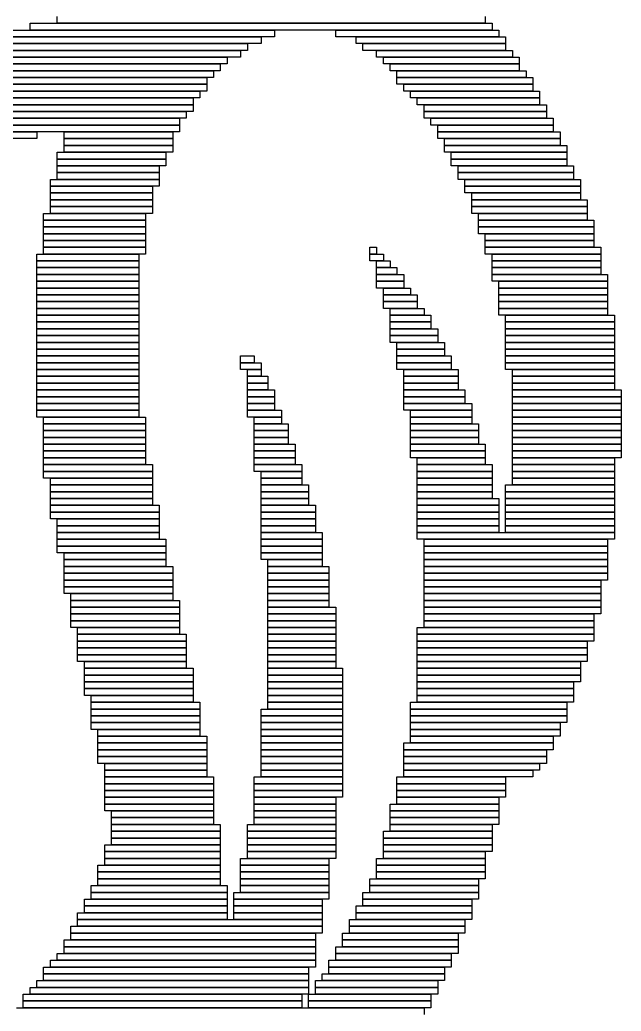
# Model space of a CAD drawing. Extents: x 92 to 1005, y 17 to 1009.
# Drawn here: x 828.5 to 917, y 132.5 to 278.5 of the extents above; entities that cross this region are included whole.
import ezdxf

# ---------------------------------------------------------------- set-up
doc = ezdxf.new("R2010")
doc.units = 0

msp = doc.modelspace()

# ---------------------------------------------------------------- linework, layer by layer
for p, q in [((834, 278), (834, 279)), ((897, 279), (897, 278)), ((830, 278), (898, 278)), ((830, 277), (830, 278)), ((897, 278), (834, 278)), ((898, 278), (898, 277)), ((795, 276), (864, 276)), ((822, 277), (866, 277)), ((866, 276), (822, 276)), ((898, 277), (830, 277)), ((864, 276), (864, 275)), ((866, 277), (866, 276)), ((875, 277), (899, 277)), ((875, 276), (875, 277)), ((899, 276), (875, 276)), ((878, 276), (900, 276)), ((878, 275), (878, 276)), ((899, 277), (899, 276)), ((900, 276), (900, 275)), ((792, 275), (862, 275)), ((864, 275), (795, 275)), ((862, 275), (862, 274)), ((900, 275), (878, 275)), ((879, 275), (900, 275)), ((879, 274), (879, 275)), ((900, 275), (900, 274)), ((790, 274), (861, 274)), ((862, 274), (792, 274)), ((861, 274), (861, 273)), ((900, 274), (879, 274)), ((881, 274), (901, 274)), ((881, 273), (881, 274)), ((901, 274), (901, 273)), ((785, 272), (858, 272)), ((787, 273), (859, 273)), ((859, 272), (787, 272)), ((861, 273), (790, 273)), ((858, 272), (858, 271)), ((859, 273), (859, 272)), ((901, 273), (881, 273)), ((882, 273), (902, 273)), ((882, 272), (882, 273)), ((902, 272), (882, 272)), ((883, 272), (902, 272)), ((883, 271), (883, 272)), ((902, 273), (902, 272)), ((902, 272), (902, 271)), ((783, 271), (857, 271)), ((858, 271), (785, 271)), ((857, 271), (857, 270)), ((902, 271), (883, 271)), ((884, 271), (903, 271)), ((884, 270), (884, 271)), ((903, 271), (903, 270)), ((779, 269), (856, 269)), ((781, 270), (856, 270)), ((856, 269), (781, 269)), ((857, 270), (783, 270)), ((856, 270), (856, 269)), ((856, 269), (856, 268)), ((903, 270), (884, 270)), ((884, 270), (904, 270)), ((884, 269), (884, 270)), ((904, 269), (884, 269)), ((885, 269), (904, 269)), ((885, 268), (885, 269)), ((904, 270), (904, 269)), ((904, 269), (904, 268)), ((777, 268), (855, 268)), ((856, 268), (779, 268)), ((855, 268), (855, 267)), ((904, 268), (885, 268)), ((886, 268), (905, 268)), ((886, 267), (886, 268)), ((905, 268), (905, 267)), ((774, 266), (854, 266)), ((776, 267), (854, 267)), ((854, 266), (776, 266)), ((855, 267), (777, 267)), ((854, 267), (854, 266)), ((854, 266), (854, 265)), ((905, 267), (886, 267)), ((887, 267), (905, 267)), ((887, 266), (887, 267)), ((905, 266), (887, 266)), ((888, 266), (906, 266)), ((888, 265), (888, 266)), ((905, 267), (905, 266)), ((906, 266), (906, 265)), ((773, 265), (853, 265)), ((854, 265), (774, 265)), ((853, 265), (853, 264)), ((906, 265), (888, 265)), ((888, 265), (906, 265)), ((888, 264), (888, 265)), ((906, 265), (906, 264)), ((770, 263), (852, 263)), ((772, 264), (852, 264)), ((852, 263), (772, 263)), ((853, 264), (773, 264)), ((852, 264), (852, 263)), ((852, 263), (852, 262)), ((906, 264), (888, 264)), ((889, 264), (907, 264)), ((889, 263), (889, 264)), ((907, 263), (889, 263)), ((890, 263), (907, 263)), ((890, 262), (890, 263)), ((907, 264), (907, 263)), ((907, 263), (907, 262)), ((769, 262), (831, 262)), ((852, 262), (770, 262)), ((831, 262), (831, 261)), ((835, 262), (851, 262)), ((835, 261), (835, 262)), ((851, 262), (851, 261)), ((907, 262), (890, 262)), ((890, 262), (908, 262)), ((890, 261), (890, 262)), ((908, 262), (908, 261)), ((831, 261), (769, 261)), ((851, 261), (835, 261)), ((835, 261), (851, 261)), ((835, 260), (835, 261)), ((851, 260), (835, 260)), ((835, 260), (851, 260)), ((835, 259), (835, 260)), ((851, 261), (851, 260)), ((851, 260), (851, 259)), ((908, 261), (890, 261)), ((891, 261), (908, 261)), ((891, 260), (891, 261)), ((908, 260), (891, 260)), ((891, 260), (909, 260)), ((891, 259), (891, 260)), ((908, 261), (908, 260)), ((909, 260), (909, 259)), ((834, 259), (850, 259)), ((834, 258), (834, 259)), ((851, 259), (835, 259)), ((850, 259), (850, 258)), ((909, 259), (891, 259)), ((892, 259), (909, 259)), ((892, 258), (892, 259)), ((909, 259), (909, 258)), ((850, 258), (834, 258)), ((834, 258), (850, 258)), ((834, 257), (834, 258)), ((850, 257), (834, 257)), ((834, 257), (849, 257)), ((834, 256), (834, 257)), ((849, 257), (849, 256)), ((850, 258), (850, 257)), ((909, 258), (892, 258)), ((892, 258), (909, 258)), ((892, 257), (892, 258)), ((909, 257), (892, 257)), ((893, 257), (910, 257)), ((893, 256), (893, 257)), ((909, 258), (909, 257)), ((910, 257), (910, 256)), ((849, 256), (834, 256)), ((834, 256), (849, 256)), ((834, 255), (834, 256)), ((849, 256), (849, 255)), ((910, 256), (893, 256)), ((893, 256), (910, 256)), ((893, 255), (893, 256)), ((910, 256), (910, 255)), ((833, 255), (849, 255)), ((833, 254), (833, 255)), ((849, 255), (834, 255)), ((849, 255), (849, 254)), ((910, 255), (893, 255)), ((894, 255), (911, 255)), ((894, 254), (894, 255)), ((911, 255), (911, 254)), ((849, 254), (833, 254)), ((833, 254), (848, 254)), ((833, 253), (833, 254)), ((848, 253), (833, 253)), ((833, 253), (848, 253)), ((833, 252), (833, 253)), ((848, 254), (848, 253)), ((848, 253), (848, 252)), ((911, 254), (894, 254)), ((894, 254), (911, 254)), ((894, 253), (894, 254)), ((911, 253), (894, 253)), ((895, 253), (911, 253)), ((895, 252), (895, 253)), ((911, 254), (911, 253)), ((911, 253), (911, 252)), ((848, 252), (833, 252)), ((833, 252), (848, 252)), ((833, 251), (833, 252)), ((848, 252), (848, 251)), ((911, 252), (895, 252)), ((895, 252), (912, 252)), ((895, 251), (895, 252)), ((912, 252), (912, 251)), ((832, 250), (847, 250)), ((832, 249), (832, 250)), ((848, 251), (833, 251)), ((833, 251), (848, 251)), ((833, 250), (833, 251)), ((848, 250), (833, 250)), ((847, 250), (847, 249)), ((848, 251), (848, 250)), ((912, 251), (895, 251)), ((895, 251), (912, 251)), ((895, 250), (895, 251)), ((912, 250), (895, 250)), ((896, 250), (912, 250)), ((896, 249), (896, 250)), ((912, 251), (912, 250)), ((912, 250), (912, 249)), ((847, 249), (832, 249)), ((832, 249), (847, 249)), ((832, 248), (832, 249)), ((847, 249), (847, 248)), ((912, 249), (896, 249)), ((896, 249), (913, 249)), ((896, 248), (896, 249)), ((913, 249), (913, 248)), ((847, 248), (832, 248)), ((832, 248), (847, 248)), ((832, 247), (832, 248)), ((847, 247), (832, 247)), ((832, 247), (847, 247)), ((832, 246), (832, 247)), ((847, 248), (847, 247)), ((847, 247), (847, 246)), ((913, 248), (896, 248)), ((896, 248), (913, 248)), ((896, 247), (896, 248)), ((913, 247), (896, 247)), ((897, 247), (913, 247)), ((897, 246), (897, 247)), ((913, 248), (913, 247)), ((913, 247), (913, 246)), ((847, 246), (832, 246)), ((832, 246), (847, 246)), ((832, 245), (832, 246)), ((847, 246), (847, 245)), ((913, 246), (897, 246)), ((897, 246), (913, 246)), ((897, 245), (897, 246)), ((913, 246), (913, 245)), ((831, 244), (846, 244)), ((831, 243), (831, 244)), ((847, 245), (832, 245)), ((832, 245), (847, 245)), ((832, 244), (832, 245)), ((847, 244), (832, 244)), ((846, 244), (846, 243)), ((847, 245), (847, 244)), ((880, 245), (881, 245)), ((880, 244), (880, 245)), ((881, 244), (880, 244)), ((880, 244), (882, 244)), ((880, 243), (880, 244)), ((881, 245), (881, 244)), ((882, 244), (882, 243)), ((913, 245), (897, 245)), ((897, 245), (914, 245)), ((897, 244), (897, 245)), ((914, 244), (897, 244)), ((898, 244), (914, 244)), ((898, 243), (898, 244)), ((914, 245), (914, 244)), ((914, 244), (914, 243)), ((846, 243), (831, 243)), ((831, 243), (846, 243)), ((831, 242), (831, 243)), ((846, 243), (846, 242)), ((882, 243), (880, 243)), ((881, 243), (883, 243)), ((881, 242), (881, 243)), ((883, 243), (883, 242)), ((914, 243), (898, 243)), ((898, 243), (914, 243)), ((898, 242), (898, 243)), ((914, 243), (914, 242)), ((846, 242), (831, 242)), ((831, 242), (846, 242)), ((831, 241), (831, 242)), ((846, 241), (831, 241)), ((831, 241), (846, 241)), ((831, 240), (831, 241)), ((846, 242), (846, 241)), ((846, 241), (846, 240)), ((883, 242), (881, 242)), ((881, 242), (884, 242)), ((881, 241), (881, 242)), ((884, 241), (881, 241)), ((881, 241), (885, 241)), ((881, 240), (881, 241)), ((884, 242), (884, 241)), ((885, 241), (885, 240)), ((914, 242), (898, 242)), ((898, 242), (914, 242)), ((898, 241), (898, 242)), ((914, 241), (898, 241)), ((898, 241), (915, 241)), ((898, 240), (898, 241)), ((914, 242), (914, 241)), ((915, 241), (915, 240)), ((846, 240), (831, 240)), ((831, 240), (846, 240)), ((831, 239), (831, 240)), ((846, 240), (846, 239)), ((885, 240), (881, 240)), ((881, 240), (885, 240)), ((881, 239), (881, 240)), ((885, 240), (885, 239)), ((915, 240), (898, 240)), ((899, 240), (915, 240)), ((899, 239), (899, 240)), ((915, 240), (915, 239)), ((846, 239), (831, 239)), ((831, 239), (846, 239)), ((831, 238), (831, 239)), ((846, 238), (831, 238)), ((831, 238), (846, 238)), ((831, 237), (831, 238)), ((846, 239), (846, 238)), ((846, 238), (846, 237)), ((885, 239), (881, 239)), ((882, 239), (886, 239)), ((882, 238), (882, 239)), ((886, 238), (882, 238)), ((882, 238), (887, 238)), ((882, 237), (882, 238)), ((886, 239), (886, 238)), ((887, 238), (887, 237)), ((915, 239), (899, 239)), ((899, 239), (915, 239)), ((899, 238), (899, 239)), ((915, 238), (899, 238)), ((899, 238), (915, 238)), ((899, 237), (899, 238)), ((915, 239), (915, 238)), ((915, 238), (915, 237)), ((846, 237), (831, 237)), ((831, 237), (846, 237)), ((831, 236), (831, 237)), ((846, 237), (846, 236)), ((887, 237), (882, 237)), ((882, 237), (887, 237)), ((882, 236), (882, 237)), ((887, 237), (887, 236)), ((915, 237), (899, 237)), ((899, 237), (915, 237)), ((899, 236), (899, 237)), ((915, 237), (915, 236)), ((846, 236), (831, 236)), ((831, 236), (846, 236)), ((831, 235), (831, 236)), ((846, 236), (846, 235)), ((887, 236), (882, 236)), ((883, 236), (888, 236)), ((883, 235), (883, 236)), ((888, 236), (888, 235)), ((915, 236), (899, 236)), ((899, 236), (915, 236)), ((899, 235), (899, 236)), ((915, 236), (915, 235)), ((846, 235), (831, 235)), ((831, 235), (846, 235)), ((831, 234), (831, 235)), ((846, 234), (831, 234)), ((831, 234), (846, 234)), ((831, 233), (831, 234)), ((846, 235), (846, 234)), ((846, 234), (846, 233)), ((888, 235), (883, 235)), ((883, 235), (889, 235)), ((883, 234), (883, 235)), ((889, 234), (883, 234)), ((883, 234), (889, 234)), ((883, 233), (883, 234)), ((889, 235), (889, 234)), ((889, 234), (889, 233)), ((915, 235), (899, 235)), ((900, 235), (916, 235)), ((900, 234), (900, 235)), ((916, 234), (900, 234)), ((900, 234), (916, 234)), ((900, 233), (900, 234)), ((916, 235), (916, 234)), ((916, 234), (916, 233)), ((846, 233), (831, 233)), ((831, 233), (846, 233)), ((831, 232), (831, 233)), ((846, 233), (846, 232)), ((889, 233), (883, 233)), ((883, 233), (890, 233)), ((883, 232), (883, 233)), ((890, 233), (890, 232)), ((916, 233), (900, 233)), ((900, 233), (916, 233)), ((900, 232), (900, 233)), ((916, 233), (916, 232)), ((846, 232), (831, 232)), ((831, 232), (846, 232)), ((831, 231), (831, 232)), ((846, 231), (831, 231)), ((831, 231), (846, 231)), ((831, 230), (831, 231)), ((846, 232), (846, 231)), ((846, 231), (846, 230)), ((890, 232), (883, 232)), ((883, 232), (890, 232)), ((883, 231), (883, 232)), ((890, 231), (883, 231)), ((884, 231), (891, 231)), ((884, 230), (884, 231)), ((890, 232), (890, 231)), ((891, 231), (891, 230)), ((916, 232), (900, 232)), ((900, 232), (916, 232)), ((900, 231), (900, 232)), ((916, 231), (900, 231)), ((900, 231), (916, 231)), ((900, 230), (900, 231)), ((916, 232), (916, 231)), ((916, 231), (916, 230)), ((846, 230), (831, 230)), ((831, 230), (846, 230)), ((831, 229), (831, 230)), ((846, 230), (846, 229)), ((891, 230), (884, 230)), ((884, 230), (891, 230)), ((884, 229), (884, 230)), ((891, 230), (891, 229)), ((916, 230), (900, 230)), ((900, 230), (916, 230)), ((900, 229), (900, 230)), ((916, 230), (916, 229)), ((846, 229), (831, 229)), ((831, 229), (846, 229)), ((831, 228), (831, 229)), ((846, 228), (831, 228)), ((831, 228), (846, 228)), ((831, 227), (831, 228)), ((846, 229), (846, 228)), ((846, 228), (846, 227)), ((861, 229), (863, 229)), ((861, 228), (861, 229)), ((863, 228), (861, 228)), ((861, 228), (864, 228)), ((861, 227), (861, 228)), ((863, 229), (863, 228)), ((864, 228), (864, 227)), ((891, 229), (884, 229)), ((884, 229), (892, 229)), ((884, 228), (884, 229)), ((892, 228), (884, 228)), ((884, 228), (892, 228)), ((884, 227), (884, 228)), ((892, 229), (892, 228)), ((892, 228), (892, 227)), ((916, 229), (900, 229)), ((900, 229), (916, 229)), ((900, 228), (900, 229)), ((916, 228), (900, 228)), ((900, 228), (916, 228)), ((900, 227), (900, 228)), ((916, 229), (916, 228)), ((916, 228), (916, 227)), ((846, 227), (831, 227)), ((831, 227), (846, 227)), ((831, 226), (831, 227)), ((846, 227), (846, 226)), ((864, 227), (861, 227)), ((862, 227), (864, 227)), ((862, 226), (862, 227)), ((864, 227), (864, 226)), ((892, 227), (884, 227)), ((885, 227), (893, 227)), ((885, 226), (885, 227)), ((893, 227), (893, 226)), ((916, 227), (900, 227)), ((901, 227), (916, 227)), ((901, 226), (901, 227)), ((916, 227), (916, 226)), ((846, 226), (831, 226)), ((831, 226), (846, 226)), ((831, 225), (831, 226)), ((846, 225), (831, 225)), ((831, 225), (846, 225)), ((831, 224), (831, 225)), ((846, 226), (846, 225)), ((846, 225), (846, 224)), ((864, 226), (862, 226)), ((862, 226), (865, 226)), ((862, 225), (862, 226)), ((865, 225), (862, 225)), ((862, 225), (865, 225)), ((862, 224), (862, 225)), ((865, 226), (865, 225)), ((865, 225), (865, 224)), ((893, 226), (885, 226)), ((885, 226), (893, 226)), ((885, 225), (885, 226)), ((893, 225), (885, 225)), ((885, 225), (893, 225)), ((885, 224), (885, 225)), ((893, 226), (893, 225)), ((893, 225), (893, 224)), ((916, 226), (901, 226)), ((901, 226), (916, 226)), ((901, 225), (901, 226)), ((916, 225), (901, 225)), ((901, 225), (916, 225)), ((901, 224), (901, 225)), ((916, 226), (916, 225)), ((916, 225), (916, 224)), ((846, 224), (831, 224)), ((831, 224), (846, 224)), ((831, 223), (831, 224)), ((846, 224), (846, 223)), ((865, 224), (862, 224)), ((862, 224), (866, 224)), ((862, 223), (862, 224)), ((866, 224), (866, 223)), ((893, 224), (885, 224)), ((885, 224), (894, 224)), ((885, 223), (885, 224)), ((894, 224), (894, 223)), ((916, 224), (901, 224)), ((901, 224), (917, 224)), ((901, 223), (901, 224)), ((917, 224), (917, 223)), ((846, 223), (831, 223)), ((831, 223), (846, 223)), ((831, 222), (831, 223)), ((846, 222), (831, 222)), ((831, 222), (846, 222)), ((831, 221), (831, 222)), ((846, 223), (846, 222)), ((846, 222), (846, 221)), ((866, 223), (862, 223)), ((862, 223), (866, 223)), ((862, 222), (862, 223)), ((866, 222), (862, 222)), ((862, 222), (866, 222)), ((862, 221), (862, 222)), ((866, 223), (866, 222)), ((866, 222), (866, 221)), ((894, 223), (885, 223)), ((885, 223), (894, 223)), ((885, 222), (885, 223)), ((894, 222), (885, 222)), ((885, 222), (895, 222)), ((885, 221), (885, 222)), ((894, 223), (894, 222)), ((895, 222), (895, 221)), ((917, 223), (901, 223)), ((901, 223), (917, 223)), ((901, 222), (901, 223)), ((917, 222), (901, 222)), ((901, 222), (917, 222)), ((901, 221), (901, 222)), ((917, 223), (917, 222)), ((917, 222), (917, 221)), ((846, 221), (831, 221)), ((831, 221), (846, 221)), ((831, 220), (831, 221)), ((846, 221), (846, 220)), ((866, 221), (862, 221)), ((862, 221), (867, 221)), ((862, 220), (862, 221)), ((867, 221), (867, 220)), ((895, 221), (885, 221)), ((886, 221), (895, 221)), ((886, 220), (886, 221)), ((895, 221), (895, 220)), ((917, 221), (901, 221)), ((901, 221), (917, 221)), ((901, 220), (901, 221)), ((917, 221), (917, 220)), ((846, 220), (831, 220)), ((832, 220), (847, 220)), ((832, 219), (832, 220)), ((847, 219), (832, 219)), ((832, 219), (847, 219)), ((832, 218), (832, 219)), ((847, 220), (847, 219)), ((847, 219), (847, 218)), ((867, 220), (862, 220)), ((863, 220), (867, 220)), ((863, 219), (863, 220)), ((867, 219), (863, 219)), ((863, 219), (868, 219)), ((863, 218), (863, 219)), ((867, 220), (867, 219)), ((868, 219), (868, 218)), ((895, 220), (886, 220)), ((886, 220), (895, 220)), ((886, 219), (886, 220)), ((895, 219), (886, 219)), ((886, 219), (896, 219)), ((886, 218), (886, 219)), ((895, 220), (895, 219)), ((896, 219), (896, 218)), ((917, 220), (901, 220)), ((901, 220), (917, 220)), ((901, 219), (901, 220)), ((917, 219), (901, 219)), ((901, 219), (917, 219)), ((901, 218), (901, 219)), ((917, 220), (917, 219)), ((917, 219), (917, 218)), ((847, 218), (832, 218)), ((832, 218), (847, 218)), ((832, 217), (832, 218)), ((847, 218), (847, 217)), ((868, 218), (863, 218)), ((863, 218), (868, 218)), ((863, 217), (863, 218)), ((868, 218), (868, 217)), ((896, 218), (886, 218)), ((886, 218), (896, 218)), ((886, 217), (886, 218)), ((896, 218), (896, 217)), ((917, 218), (901, 218)), ((901, 218), (917, 218)), ((901, 217), (901, 218)), ((917, 218), (917, 217)), ((847, 217), (832, 217)), ((832, 217), (847, 217)), ((832, 216), (832, 217)), ((847, 217), (847, 216)), ((868, 217), (863, 217)), ((863, 217), (868, 217)), ((863, 216), (863, 217)), ((868, 217), (868, 216)), ((896, 217), (886, 217)), ((886, 217), (896, 217)), ((886, 216), (886, 217)), ((896, 217), (896, 216)), ((917, 217), (901, 217)), ((901, 217), (917, 217)), ((901, 216), (901, 217)), ((917, 217), (917, 216)), ((847, 216), (832, 216)), ((832, 216), (847, 216)), ((832, 215), (832, 216)), ((847, 215), (832, 215)), ((832, 215), (847, 215)), ((832, 214), (832, 215)), ((847, 216), (847, 215)), ((847, 215), (847, 214)), ((868, 216), (863, 216)), ((863, 216), (869, 216)), ((863, 215), (863, 216)), ((869, 215), (863, 215)), ((863, 215), (869, 215)), ((863, 214), (863, 215)), ((869, 216), (869, 215)), ((869, 215), (869, 214)), ((896, 216), (886, 216)), ((886, 216), (897, 216)), ((886, 215), (886, 216)), ((897, 215), (886, 215)), ((886, 215), (897, 215)), ((886, 214), (886, 215)), ((897, 216), (897, 215)), ((897, 215), (897, 214)), ((917, 216), (901, 216)), ((901, 216), (917, 216)), ((901, 215), (901, 216)), ((917, 215), (901, 215)), ((901, 215), (917, 215)), ((901, 214), (901, 215)), ((917, 216), (917, 215)), ((917, 215), (917, 214)), ((847, 214), (832, 214)), ((832, 214), (847, 214)), ((832, 213), (832, 214)), ((847, 214), (847, 213)), ((869, 214), (863, 214)), ((863, 214), (869, 214)), ((863, 213), (863, 214)), ((869, 214), (869, 213)), ((897, 214), (886, 214)), ((887, 214), (897, 214)), ((887, 213), (887, 214)), ((897, 214), (897, 213)), ((917, 214), (901, 214)), ((901, 214), (916, 214)), ((901, 213), (901, 214)), ((916, 214), (916, 213)), ((847, 213), (832, 213)), ((832, 213), (848, 213)), ((832, 212), (832, 213)), ((848, 212), (832, 212)), ((832, 212), (848, 212)), ((832, 211), (832, 212)), ((848, 213), (848, 212)), ((848, 212), (848, 211)), ((869, 213), (863, 213)), ((863, 213), (870, 213)), ((863, 212), (863, 213)), ((870, 212), (863, 212)), ((864, 212), (870, 212)), ((864, 211), (864, 212)), ((870, 213), (870, 212)), ((870, 212), (870, 211)), ((897, 213), (887, 213)), ((887, 213), (898, 213)), ((887, 212), (887, 213)), ((898, 212), (887, 212)), ((887, 212), (898, 212)), ((887, 211), (887, 212)), ((898, 213), (898, 212)), ((898, 212), (898, 211)), ((916, 213), (901, 213)), ((901, 213), (916, 213)), ((901, 212), (901, 213)), ((916, 212), (901, 212)), ((901, 212), (916, 212)), ((901, 211), (901, 212)), ((916, 213), (916, 212)), ((916, 212), (916, 211)), ((848, 211), (832, 211)), ((833, 211), (848, 211)), ((833, 210), (833, 211)), ((848, 211), (848, 210)), ((870, 211), (864, 211)), ((864, 211), (870, 211)), ((864, 210), (864, 211)), ((870, 211), (870, 210)), ((898, 211), (887, 211)), ((887, 211), (898, 211)), ((887, 210), (887, 211)), ((898, 211), (898, 210)), ((916, 211), (901, 211)), ((901, 211), (916, 211)), ((901, 210), (901, 211)), ((916, 211), (916, 210)), ((848, 210), (833, 210)), ((833, 210), (848, 210)), ((833, 209), (833, 210)), ((848, 209), (833, 209)), ((833, 209), (848, 209)), ((833, 208), (833, 209)), ((848, 210), (848, 209)), ((848, 209), (848, 208)), ((870, 210), (864, 210)), ((864, 210), (871, 210)), ((864, 209), (864, 210)), ((871, 209), (864, 209)), ((864, 209), (871, 209)), ((864, 208), (864, 209)), ((871, 210), (871, 209)), ((871, 209), (871, 208)), ((898, 210), (887, 210)), ((887, 210), (898, 210)), ((887, 209), (887, 210)), ((898, 209), (887, 209)), ((887, 209), (898, 209)), ((887, 208), (887, 209)), ((898, 210), (898, 209)), ((898, 209), (898, 208)), ((900, 210), (916, 210)), ((900, 209), (900, 210)), ((916, 209), (900, 209)), ((900, 209), (916, 209)), ((900, 208), (900, 209)), ((916, 210), (901, 210)), ((916, 210), (916, 209)), ((916, 209), (916, 208)), ((848, 208), (833, 208)), ((833, 208), (848, 208)), ((833, 207), (833, 208)), ((848, 208), (848, 207)), ((871, 208), (864, 208)), ((864, 208), (871, 208)), ((864, 207), (864, 208)), ((871, 208), (871, 207)), ((898, 208), (887, 208)), ((887, 208), (899, 208)), ((887, 207), (887, 208)), ((899, 208), (899, 207)), ((916, 208), (900, 208)), ((900, 208), (916, 208)), ((900, 207), (900, 208)), ((916, 208), (916, 207)), ((848, 207), (833, 207)), ((833, 207), (849, 207)), ((833, 206), (833, 207)), ((849, 206), (833, 206)), ((833, 206), (849, 206)), ((833, 205), (833, 206)), ((849, 207), (849, 206)), ((849, 206), (849, 205)), ((871, 207), (864, 207)), ((864, 207), (872, 207)), ((864, 206), (864, 207)), ((872, 206), (864, 206)), ((864, 206), (872, 206)), ((864, 205), (864, 206)), ((872, 207), (872, 206)), ((872, 206), (872, 205)), ((899, 207), (887, 207)), ((887, 207), (899, 207)), ((887, 206), (887, 207)), ((899, 206), (887, 206)), ((887, 206), (899, 206)), ((887, 205), (887, 206)), ((899, 207), (899, 206)), ((899, 206), (899, 205)), ((916, 207), (900, 207)), ((900, 207), (916, 207)), ((900, 206), (900, 207)), ((916, 206), (900, 206)), ((900, 206), (916, 206)), ((900, 205), (900, 206)), ((916, 207), (916, 206)), ((916, 206), (916, 205)), ((849, 205), (833, 205)), ((834, 205), (849, 205)), ((834, 204), (834, 205)), ((849, 205), (849, 204)), ((872, 205), (864, 205)), ((864, 205), (872, 205)), ((864, 204), (864, 205)), ((872, 205), (872, 204)), ((899, 205), (887, 205)), ((887, 205), (899, 205)), ((887, 204), (887, 205)), ((899, 205), (899, 204)), ((916, 205), (900, 205)), ((900, 205), (916, 205)), ((900, 204), (900, 205)), ((916, 205), (916, 204)), ((849, 204), (834, 204)), ((834, 204), (849, 204)), ((834, 203), (834, 204)), ((849, 203), (834, 203)), ((834, 203), (849, 203)), ((834, 202), (834, 203)), ((849, 204), (849, 203)), ((849, 203), (849, 202)), ((872, 204), (864, 204)), ((864, 204), (872, 204)), ((864, 203), (864, 204)), ((872, 203), (864, 203)), ((864, 203), (873, 203)), ((864, 202), (864, 203)), ((872, 204), (872, 203)), ((873, 203), (873, 202)), ((899, 204), (887, 204)), ((887, 204), (899, 204)), ((887, 203), (887, 204)), ((899, 203), (887, 203)), ((887, 203), (916, 203)), ((887, 202), (887, 203)), ((899, 204), (899, 203)), ((916, 204), (900, 204)), ((900, 204), (916, 204)), ((900, 203), (900, 204)), ((916, 203), (900, 203)), ((916, 204), (916, 203)), ((916, 203), (916, 202)), ((849, 202), (834, 202)), ((834, 202), (850, 202)), ((834, 201), (834, 202)), ((850, 202), (850, 201)), ((873, 202), (864, 202)), ((864, 202), (873, 202)), ((864, 201), (864, 202)), ((873, 202), (873, 201)), ((916, 202), (887, 202)), ((888, 202), (915, 202)), ((888, 201), (888, 202)), ((915, 202), (915, 201)), ((850, 201), (834, 201)), ((834, 201), (850, 201)), ((834, 200), (834, 201)), ((850, 201), (850, 200)), ((873, 201), (864, 201)), ((864, 201), (873, 201)), ((864, 200), (864, 201)), ((873, 201), (873, 200)), ((915, 201), (888, 201)), ((888, 201), (915, 201)), ((888, 200), (888, 201)), ((915, 201), (915, 200)), ((850, 200), (834, 200)), ((835, 200), (850, 200)), ((835, 199), (835, 200)), ((850, 199), (835, 199)), ((835, 199), (850, 199)), ((835, 198), (835, 199)), ((850, 200), (850, 199)), ((850, 199), (850, 198)), ((873, 200), (864, 200)), ((864, 200), (873, 200)), ((864, 199), (864, 200)), ((873, 199), (864, 199)), ((865, 199), (873, 199)), ((865, 198), (865, 199)), ((873, 200), (873, 199)), ((873, 199), (873, 198)), ((915, 200), (888, 200)), ((888, 200), (915, 200)), ((888, 199), (888, 200)), ((915, 199), (888, 199)), ((888, 199), (915, 199)), ((888, 198), (888, 199)), ((915, 200), (915, 199)), ((915, 199), (915, 198)), ((850, 198), (835, 198)), ((835, 198), (851, 198)), ((835, 197), (835, 198)), ((851, 198), (851, 197)), ((873, 198), (865, 198)), ((865, 198), (874, 198)), ((865, 197), (865, 198)), ((874, 198), (874, 197)), ((915, 198), (888, 198)), ((888, 198), (915, 198)), ((888, 197), (888, 198)), ((915, 198), (915, 197)), ((851, 197), (835, 197)), ((835, 197), (851, 197)), ((835, 196), (835, 197)), ((851, 196), (835, 196)), ((835, 196), (851, 196)), ((835, 195), (835, 196)), ((851, 197), (851, 196)), ((851, 196), (851, 195)), ((874, 197), (865, 197)), ((865, 197), (874, 197)), ((865, 196), (865, 197)), ((874, 196), (865, 196)), ((865, 196), (874, 196)), ((865, 195), (865, 196)), ((874, 197), (874, 196)), ((874, 196), (874, 195)), ((915, 197), (888, 197)), ((888, 197), (915, 197)), ((888, 196), (888, 197)), ((915, 196), (888, 196)), ((888, 196), (914, 196)), ((888, 195), (888, 196)), ((914, 196), (914, 195)), ((915, 197), (915, 196)), ((851, 195), (835, 195)), ((835, 195), (851, 195)), ((835, 194), (835, 195)), ((851, 195), (851, 194)), ((874, 195), (865, 195)), ((865, 195), (874, 195)), ((865, 194), (865, 195)), ((874, 195), (874, 194)), ((914, 195), (888, 195)), ((888, 195), (914, 195)), ((888, 194), (888, 195)), ((914, 195), (914, 194)), ((851, 194), (835, 194)), ((836, 194), (851, 194)), ((836, 193), (836, 194)), ((851, 193), (836, 193)), ((836, 193), (852, 193)), ((836, 192), (836, 193)), ((851, 194), (851, 193)), ((852, 193), (852, 192)), ((874, 194), (865, 194)), ((865, 194), (874, 194)), ((865, 193), (865, 194)), ((874, 193), (865, 193)), ((865, 193), (874, 193)), ((865, 192), (865, 193)), ((874, 194), (874, 193)), ((874, 193), (874, 192)), ((914, 194), (888, 194)), ((888, 194), (914, 194)), ((888, 193), (888, 194)), ((914, 193), (888, 193)), ((888, 193), (914, 193)), ((888, 192), (888, 193)), ((914, 194), (914, 193)), ((914, 193), (914, 192)), ((852, 192), (836, 192)), ((836, 192), (852, 192)), ((836, 191), (836, 192)), ((852, 192), (852, 191)), ((874, 192), (865, 192)), ((865, 192), (875, 192)), ((865, 191), (865, 192)), ((875, 192), (875, 191)), ((914, 192), (888, 192)), ((888, 192), (914, 192)), ((888, 191), (888, 192)), ((914, 192), (914, 191)), ((852, 191), (836, 191)), ((836, 191), (852, 191)), ((836, 190), (836, 191)), ((852, 190), (836, 190)), ((836, 190), (852, 190)), ((836, 189), (836, 190)), ((852, 191), (852, 190)), ((852, 190), (852, 189)), ((875, 191), (865, 191)), ((865, 191), (875, 191)), ((865, 190), (865, 191)), ((875, 190), (865, 190)), ((865, 190), (875, 190)), ((865, 189), (865, 190)), ((875, 191), (875, 190)), ((875, 190), (875, 189)), ((914, 191), (888, 191)), ((888, 191), (913, 191)), ((888, 190), (888, 191)), ((913, 190), (888, 190)), ((888, 190), (913, 190)), ((888, 189), (888, 190)), ((913, 191), (913, 190)), ((913, 190), (913, 189)), ((852, 189), (836, 189)), ((837, 189), (852, 189)), ((837, 188), (837, 189)), ((852, 189), (852, 188)), ((875, 189), (865, 189)), ((865, 189), (875, 189)), ((865, 188), (865, 189)), ((875, 189), (875, 188)), ((887, 189), (913, 189)), ((887, 188), (887, 189)), ((913, 189), (888, 189)), ((913, 189), (913, 188)), ((852, 188), (837, 188)), ((837, 188), (853, 188)), ((837, 187), (837, 188)), ((853, 187), (837, 187)), ((837, 187), (853, 187)), ((837, 186), (837, 187)), ((853, 188), (853, 187)), ((853, 187), (853, 186)), ((875, 188), (865, 188)), ((865, 188), (875, 188)), ((865, 187), (865, 188)), ((875, 187), (865, 187)), ((865, 187), (875, 187)), ((865, 186), (865, 187)), ((875, 188), (875, 187)), ((875, 187), (875, 186)), ((913, 188), (887, 188)), ((887, 188), (913, 188)), ((887, 187), (887, 188)), ((913, 187), (887, 187)), ((887, 187), (912, 187)), ((887, 186), (887, 187)), ((912, 187), (912, 186)), ((913, 188), (913, 187)), ((853, 186), (837, 186)), ((837, 186), (853, 186)), ((837, 185), (837, 186)), ((853, 186), (853, 185)), ((875, 186), (865, 186)), ((865, 186), (875, 186)), ((865, 185), (865, 186)), ((875, 186), (875, 185)), ((912, 186), (887, 186)), ((887, 186), (912, 186)), ((887, 185), (887, 186)), ((912, 186), (912, 185)), ((853, 185), (837, 185)), ((837, 185), (853, 185)), ((837, 184), (837, 185)), ((853, 184), (837, 184)), ((838, 184), (853, 184)), ((838, 183), (838, 184)), ((853, 185), (853, 184)), ((853, 184), (853, 183)), ((875, 185), (865, 185)), ((865, 185), (875, 185)), ((865, 184), (865, 185)), ((875, 184), (865, 184)), ((865, 184), (875, 184)), ((865, 183), (865, 184)), ((875, 185), (875, 184)), ((875, 184), (875, 183)), ((912, 185), (887, 185)), ((887, 185), (912, 185)), ((887, 184), (887, 185)), ((912, 184), (887, 184)), ((887, 184), (911, 184)), ((887, 183), (887, 184)), ((911, 184), (911, 183)), ((912, 185), (912, 184)), ((853, 183), (838, 183)), ((838, 183), (854, 183)), ((838, 182), (838, 183)), ((854, 183), (854, 182)), ((875, 183), (865, 183)), ((865, 183), (876, 183)), ((865, 182), (865, 183)), ((876, 183), (876, 182)), ((911, 183), (887, 183)), ((887, 183), (911, 183)), ((887, 182), (887, 183)), ((911, 183), (911, 182)), ((854, 182), (838, 182)), ((838, 182), (854, 182)), ((838, 181), (838, 182)), ((854, 182), (854, 181)), ((876, 182), (865, 182)), ((865, 182), (876, 182)), ((865, 181), (865, 182)), ((876, 182), (876, 181)), ((911, 182), (887, 182)), ((887, 182), (911, 182)), ((887, 181), (887, 182)), ((911, 182), (911, 181)), ((854, 181), (838, 181)), ((838, 181), (854, 181)), ((838, 180), (838, 181)), ((854, 180), (838, 180)), ((838, 180), (854, 180)), ((838, 179), (838, 180)), ((854, 181), (854, 180)), ((854, 180), (854, 179)), ((876, 181), (865, 181)), ((865, 181), (876, 181)), ((865, 180), (865, 181)), ((876, 180), (865, 180)), ((865, 180), (876, 180)), ((865, 179), (865, 180)), ((876, 181), (876, 180)), ((876, 180), (876, 179)), ((911, 181), (887, 181)), ((887, 181), (910, 181)), ((887, 180), (887, 181)), ((910, 180), (887, 180)), ((887, 180), (910, 180)), ((887, 179), (887, 180)), ((910, 181), (910, 180)), ((910, 180), (910, 179)), ((854, 179), (838, 179)), ((839, 179), (854, 179)), ((839, 178), (839, 179)), ((854, 179), (854, 178)), ((876, 179), (865, 179)), ((865, 179), (876, 179)), ((865, 178), (865, 179)), ((876, 179), (876, 178)), ((910, 179), (887, 179)), ((887, 179), (910, 179)), ((887, 178), (887, 179)), ((910, 179), (910, 178)), ((854, 178), (839, 178)), ((839, 178), (855, 178)), ((839, 177), (839, 178)), ((855, 177), (839, 177)), ((839, 177), (855, 177)), ((839, 176), (839, 177)), ((855, 178), (855, 177)), ((855, 177), (855, 176)), ((864, 177), (876, 177)), ((864, 176), (864, 177)), ((876, 178), (865, 178)), ((865, 178), (876, 178)), ((865, 177), (865, 178)), ((876, 177), (865, 177)), ((876, 178), (876, 177)), ((876, 177), (876, 176)), ((886, 178), (909, 178)), ((886, 177), (886, 178)), ((909, 177), (886, 177)), ((886, 177), (909, 177)), ((886, 176), (886, 177)), ((910, 178), (887, 178)), ((909, 178), (909, 177)), ((909, 177), (909, 176)), ((855, 176), (839, 176)), ((839, 176), (855, 176)), ((839, 175), (839, 176)), ((855, 176), (855, 175)), ((876, 176), (864, 176)), ((864, 176), (876, 176)), ((864, 175), (864, 176)), ((876, 176), (876, 175)), ((909, 176), (886, 176)), ((886, 176), (909, 176)), ((886, 175), (886, 176)), ((909, 176), (909, 175)), ((855, 175), (839, 175)), ((839, 175), (855, 175)), ((839, 174), (839, 175)), ((855, 174), (839, 174)), ((840, 174), (855, 174)), ((840, 173), (840, 174)), ((855, 175), (855, 174)), ((855, 174), (855, 173)), ((876, 175), (864, 175)), ((864, 175), (876, 175)), ((864, 174), (864, 175)), ((876, 174), (864, 174)), ((864, 174), (876, 174)), ((864, 173), (864, 174)), ((876, 175), (876, 174)), ((876, 174), (876, 173)), ((909, 175), (886, 175)), ((886, 175), (908, 175)), ((886, 174), (886, 175)), ((908, 174), (886, 174)), ((886, 174), (908, 174)), ((886, 173), (886, 174)), ((908, 175), (908, 174)), ((908, 174), (908, 173)), ((855, 173), (840, 173)), ((840, 173), (856, 173)), ((840, 172), (840, 173)), ((856, 173), (856, 172)), ((876, 173), (864, 173)), ((864, 173), (876, 173)), ((864, 172), (864, 173)), ((876, 173), (876, 172)), ((908, 173), (886, 173)), ((886, 173), (907, 173)), ((886, 172), (886, 173)), ((907, 173), (907, 172)), ((856, 172), (840, 172)), ((840, 172), (856, 172)), ((840, 171), (840, 172)), ((856, 171), (840, 171)), ((840, 171), (856, 171)), ((840, 170), (840, 171)), ((856, 172), (856, 171)), ((856, 171), (856, 170)), ((876, 172), (864, 172)), ((864, 172), (876, 172)), ((864, 171), (864, 172)), ((876, 171), (864, 171)), ((864, 171), (876, 171)), ((864, 170), (864, 171)), ((876, 172), (876, 171)), ((876, 171), (876, 170)), ((885, 172), (907, 172)), ((885, 171), (885, 172)), ((907, 171), (885, 171)), ((885, 171), (906, 171)), ((885, 170), (885, 171)), ((907, 172), (886, 172)), ((906, 171), (906, 170)), ((907, 172), (907, 171)), ((856, 170), (840, 170)), ((840, 170), (856, 170)), ((840, 169), (840, 170)), ((856, 170), (856, 169)), ((876, 170), (864, 170)), ((864, 170), (876, 170)), ((864, 169), (864, 170)), ((876, 170), (876, 169)), ((906, 170), (885, 170)), ((885, 170), (906, 170)), ((885, 169), (885, 170)), ((906, 170), (906, 169)), ((856, 169), (840, 169)), ((841, 169), (856, 169)), ((841, 168), (841, 169)), ((856, 168), (841, 168)), ((841, 168), (856, 168)), ((841, 167), (841, 168)), ((856, 169), (856, 168)), ((856, 168), (856, 167)), ((876, 169), (864, 169)), ((864, 169), (876, 169)), ((864, 168), (864, 169)), ((876, 168), (864, 168)), ((864, 168), (876, 168)), ((864, 167), (864, 168)), ((876, 169), (876, 168)), ((876, 168), (876, 167)), ((906, 169), (885, 169)), ((885, 169), (905, 169)), ((885, 168), (885, 169)), ((905, 168), (885, 168)), ((885, 168), (904, 168)), ((885, 167), (885, 168)), ((904, 168), (904, 167)), ((905, 169), (905, 168)), ((856, 167), (841, 167)), ((841, 167), (857, 167)), ((841, 166), (841, 167)), ((857, 167), (857, 166)), ((863, 167), (876, 167)), ((863, 166), (863, 167)), ((876, 167), (864, 167)), ((876, 167), (876, 166)), ((884, 167), (900, 167)), ((884, 166), (884, 167)), ((904, 167), (885, 167)), ((900, 167), (900, 166)), ((857, 166), (841, 166)), ((841, 166), (857, 166)), ((841, 165), (841, 166)), ((857, 165), (841, 165)), ((841, 165), (857, 165)), ((841, 164), (841, 165)), ((857, 166), (857, 165)), ((857, 165), (857, 164)), ((876, 166), (863, 166)), ((863, 166), (876, 166)), ((863, 165), (863, 166)), ((876, 165), (863, 165)), ((863, 165), (876, 165)), ((863, 164), (863, 165)), ((876, 166), (876, 165)), ((876, 165), (876, 164)), ((900, 166), (884, 166)), ((884, 166), (900, 166)), ((884, 165), (884, 166)), ((900, 165), (884, 165)), ((884, 165), (900, 165)), ((884, 164), (884, 165)), ((900, 166), (900, 165)), ((900, 165), (900, 164)), ((857, 164), (841, 164)), ((841, 164), (857, 164)), ((841, 163), (841, 164)), ((857, 164), (857, 163)), ((876, 164), (863, 164)), ((863, 164), (875, 164)), ((863, 163), (863, 164)), ((875, 164), (875, 163)), ((900, 164), (884, 164)), ((884, 164), (899, 164)), ((884, 163), (884, 164)), ((899, 164), (899, 163)), ((857, 163), (841, 163)), ((841, 163), (857, 163)), ((841, 162), (841, 163)), ((857, 163), (857, 162)), ((875, 163), (863, 163)), ((863, 163), (875, 163)), ((863, 162), (863, 163)), ((875, 163), (875, 162)), ((883, 163), (899, 163)), ((883, 162), (883, 163)), ((899, 163), (884, 163)), ((899, 163), (899, 162)), ((857, 162), (841, 162)), ((842, 162), (857, 162)), ((842, 161), (842, 162)), ((857, 161), (842, 161)), ((842, 161), (857, 161)), ((842, 160), (842, 161)), ((857, 162), (857, 161)), ((857, 161), (857, 160)), ((875, 162), (863, 162)), ((863, 162), (875, 162)), ((863, 161), (863, 162)), ((875, 161), (863, 161)), ((863, 161), (875, 161)), ((863, 160), (863, 161)), ((875, 162), (875, 161)), ((875, 161), (875, 160)), ((899, 162), (883, 162)), ((883, 162), (899, 162)), ((883, 161), (883, 162)), ((899, 161), (883, 161)), ((883, 161), (899, 161)), ((883, 160), (883, 161)), ((899, 162), (899, 161)), ((899, 161), (899, 160)), ((857, 160), (842, 160)), ((842, 160), (858, 160)), ((842, 159), (842, 160)), ((858, 160), (858, 159)), ((862, 160), (875, 160)), ((862, 159), (862, 160)), ((875, 160), (863, 160)), ((875, 160), (875, 159)), ((899, 160), (883, 160)), ((883, 160), (898, 160)), ((883, 159), (883, 160)), ((898, 160), (898, 159)), ((858, 159), (842, 159)), ((842, 159), (858, 159)), ((842, 158), (842, 159)), ((858, 158), (842, 158)), ((842, 158), (858, 158)), ((842, 157), (842, 158)), ((858, 159), (858, 158)), ((858, 158), (858, 157)), ((875, 159), (862, 159)), ((862, 159), (875, 159)), ((862, 158), (862, 159)), ((875, 158), (862, 158)), ((862, 158), (875, 158)), ((862, 157), (862, 158)), ((875, 159), (875, 158)), ((875, 158), (875, 157)), ((882, 159), (898, 159)), ((882, 158), (882, 159)), ((898, 158), (882, 158)), ((882, 158), (898, 158)), ((882, 157), (882, 158)), ((898, 159), (883, 159)), ((898, 159), (898, 158)), ((898, 158), (898, 157)), ((841, 157), (858, 157)), ((841, 156), (841, 157)), ((858, 157), (842, 157)), ((858, 157), (858, 156)), ((875, 157), (862, 157)), ((862, 157), (875, 157)), ((862, 156), (862, 157)), ((875, 157), (875, 156)), ((898, 157), (882, 157)), ((882, 157), (898, 157)), ((882, 156), (882, 157)), ((898, 157), (898, 156)), ((858, 156), (841, 156)), ((841, 156), (858, 156)), ((841, 155), (841, 156)), ((858, 155), (841, 155)), ((841, 155), (858, 155)), ((841, 154), (841, 155)), ((858, 156), (858, 155)), ((858, 155), (858, 154)), ((861, 155), (874, 155)), ((861, 154), (861, 155)), ((875, 156), (862, 156)), ((862, 156), (875, 156)), ((862, 155), (862, 156)), ((875, 155), (862, 155)), ((874, 155), (874, 154)), ((875, 156), (875, 155)), ((881, 155), (897, 155)), ((881, 154), (881, 155)), ((898, 156), (882, 156)), ((882, 156), (897, 156)), ((882, 155), (882, 156)), ((897, 155), (882, 155)), ((897, 156), (897, 155)), ((897, 155), (897, 154)), ((840, 154), (858, 154)), ((840, 153), (840, 154)), ((858, 154), (841, 154)), ((858, 154), (858, 153)), ((874, 154), (861, 154)), ((861, 154), (874, 154)), ((861, 153), (861, 154)), ((874, 154), (874, 153)), ((897, 154), (881, 154)), ((881, 154), (897, 154)), ((881, 153), (881, 154)), ((897, 154), (897, 153)), ((858, 153), (840, 153)), ((840, 153), (858, 153)), ((840, 152), (840, 153)), ((858, 152), (840, 152)), ((840, 152), (858, 152)), ((840, 151), (840, 152)), ((858, 153), (858, 152)), ((858, 152), (858, 151)), ((874, 153), (861, 153)), ((861, 153), (874, 153)), ((861, 152), (861, 153)), ((874, 152), (861, 152)), ((861, 152), (874, 152)), ((861, 151), (861, 152)), ((874, 153), (874, 152)), ((874, 152), (874, 151)), ((880, 152), (896, 152)), ((880, 151), (880, 152)), ((897, 153), (881, 153)), ((881, 153), (897, 153)), ((881, 152), (881, 153)), ((897, 152), (881, 152)), ((896, 152), (896, 151)), ((897, 153), (897, 152)), ((839, 151), (859, 151)), ((839, 150), (839, 151)), ((858, 151), (840, 151)), ((859, 151), (859, 150)), ((874, 151), (861, 151)), ((861, 151), (874, 151)), ((861, 150), (861, 151)), ((874, 151), (874, 150)), ((896, 151), (880, 151)), ((880, 151), (896, 151)), ((880, 150), (880, 151)), ((896, 151), (896, 150)), ((838, 149), (859, 149)), ((838, 148), (838, 149)), ((859, 150), (839, 150)), ((839, 150), (859, 150)), ((839, 149), (839, 150)), ((859, 149), (839, 149)), ((859, 150), (859, 149)), ((859, 149), (859, 148)), ((860, 150), (874, 150)), ((860, 149), (860, 150)), ((874, 149), (860, 149)), ((860, 149), (873, 149)), ((860, 148), (860, 149)), ((874, 150), (861, 150)), ((873, 149), (873, 148)), ((874, 150), (874, 149)), ((879, 150), (896, 150)), ((879, 149), (879, 150)), ((896, 149), (879, 149)), ((879, 149), (895, 149)), ((879, 148), (879, 149)), ((896, 150), (880, 150)), ((895, 149), (895, 148)), ((896, 150), (896, 149)), ((859, 148), (838, 148)), ((838, 148), (859, 148)), ((838, 147), (838, 148)), ((859, 148), (859, 147)), ((873, 148), (860, 148)), ((860, 148), (873, 148)), ((860, 147), (860, 148)), ((873, 148), (873, 147)), ((878, 148), (895, 148)), ((878, 147), (878, 148)), ((895, 148), (879, 148)), ((895, 148), (895, 147)), ((837, 147), (859, 147)), ((837, 146), (837, 147)), ((859, 146), (837, 146)), ((837, 146), (873, 146)), ((837, 145), (837, 146)), ((859, 147), (838, 147)), ((859, 147), (859, 146)), ((873, 147), (860, 147)), ((860, 147), (873, 147)), ((860, 146), (860, 147)), ((873, 146), (860, 146)), ((873, 147), (873, 146)), ((873, 146), (873, 145)), ((877, 146), (894, 146)), ((877, 145), (877, 146)), ((895, 147), (878, 147)), ((878, 147), (895, 147)), ((878, 146), (878, 147)), ((895, 146), (878, 146)), ((894, 146), (894, 145)), ((895, 147), (895, 146)), ((836, 145), (873, 145)), ((836, 144), (836, 145)), ((873, 145), (837, 145)), ((873, 145), (873, 144)), ((894, 145), (877, 145)), ((877, 145), (894, 145)), ((877, 144), (877, 145)), ((894, 145), (894, 144)), ((873, 144), (836, 144)), ((836, 144), (872, 144)), ((836, 143), (836, 144)), ((872, 144), (872, 143)), ((876, 144), (893, 144)), ((876, 143), (876, 144)), ((894, 144), (877, 144)), ((893, 144), (893, 143)), ((835, 143), (872, 143)), ((835, 142), (835, 143)), ((872, 142), (835, 142)), ((835, 142), (872, 142)), ((835, 141), (835, 142)), ((872, 143), (836, 143)), ((872, 143), (872, 142)), ((872, 142), (872, 141)), ((875, 142), (893, 142)), ((875, 141), (875, 142)), ((893, 143), (876, 143)), ((876, 143), (893, 143)), ((876, 142), (876, 143)), ((893, 142), (876, 142)), ((893, 143), (893, 142)), ((893, 142), (893, 141)), ((834, 141), (872, 141)), ((834, 140), (834, 141)), ((872, 141), (835, 141)), ((872, 141), (872, 140)), ((893, 141), (875, 141)), ((875, 141), (892, 141)), ((875, 140), (875, 141)), ((892, 141), (892, 140)), ((832, 139), (871, 139)), ((832, 138), (832, 139)), ((833, 140), (872, 140)), ((833, 139), (833, 140)), ((872, 139), (833, 139)), ((872, 140), (834, 140)), ((871, 139), (871, 138)), ((872, 140), (872, 139)), ((874, 140), (892, 140)), ((874, 139), (874, 140)), ((892, 139), (874, 139)), ((874, 139), (891, 139)), ((874, 138), (874, 139)), ((892, 140), (875, 140)), ((891, 139), (891, 138)), ((892, 140), (892, 139)), ((871, 138), (832, 138)), ((832, 138), (871, 138)), ((832, 137), (832, 138)), ((871, 138), (871, 137)), ((873, 138), (891, 138)), ((873, 137), (873, 138)), ((891, 138), (874, 138)), ((891, 138), (891, 137)), ((830, 136), (871, 136)), ((830, 135), (830, 136)), ((831, 137), (871, 137)), ((831, 136), (831, 137)), ((871, 136), (831, 136)), ((871, 137), (832, 137)), ((871, 137), (871, 136)), ((871, 136), (871, 135)), ((872, 137), (890, 137)), ((872, 136), (872, 137)), ((890, 136), (872, 136)), ((872, 136), (890, 136)), ((872, 135), (872, 136)), ((891, 137), (873, 137)), ((890, 137), (890, 136)), ((890, 136), (890, 135)), ((829, 135), (870, 135)), ((829, 134), (829, 135)), ((871, 135), (830, 135)), ((870, 135), (870, 134)), ((871, 135), (889, 135)), ((871, 134), (871, 135)), ((890, 135), (872, 135)), ((889, 135), (889, 134)), ((828, 133), (888, 133)), ((870, 134), (829, 134)), ((829, 134), (870, 134)), ((829, 133), (829, 134)), ((870, 133), (829, 133)), ((870, 134), (870, 133)), ((889, 134), (871, 134)), ((871, 134), (889, 134)), ((871, 133), (871, 134)), ((889, 133), (871, 133)), ((888, 133), (888, 132)), ((889, 134), (889, 133))]:
    msp.add_line(p, q)

doc.saveas('drawing.dxf')
